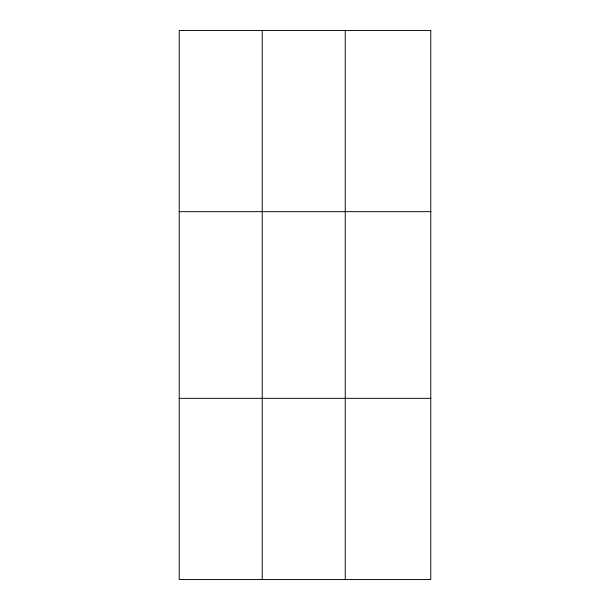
<?xml version="1.0" encoding="UTF-8"?>
<svg xmlns="http://www.w3.org/2000/svg" width="610" height="610" viewBox="0 0 610 610"><rect width="100%" height="100%" fill="white"/><g stroke="black" fill="none" stroke-linecap="round" stroke-linejoin="round"><path stroke-width="0.91" d="M262.239 579.5L262.239 30.5M345.252 579.5L345.252 30.5M179.226 211.67L430.774 211.67M179.226 398.33L430.774 398.33M430.774 30.5L430.774 579.5L179.226 579.5L179.226 30.5L430.774 30.5"/></g></svg>
